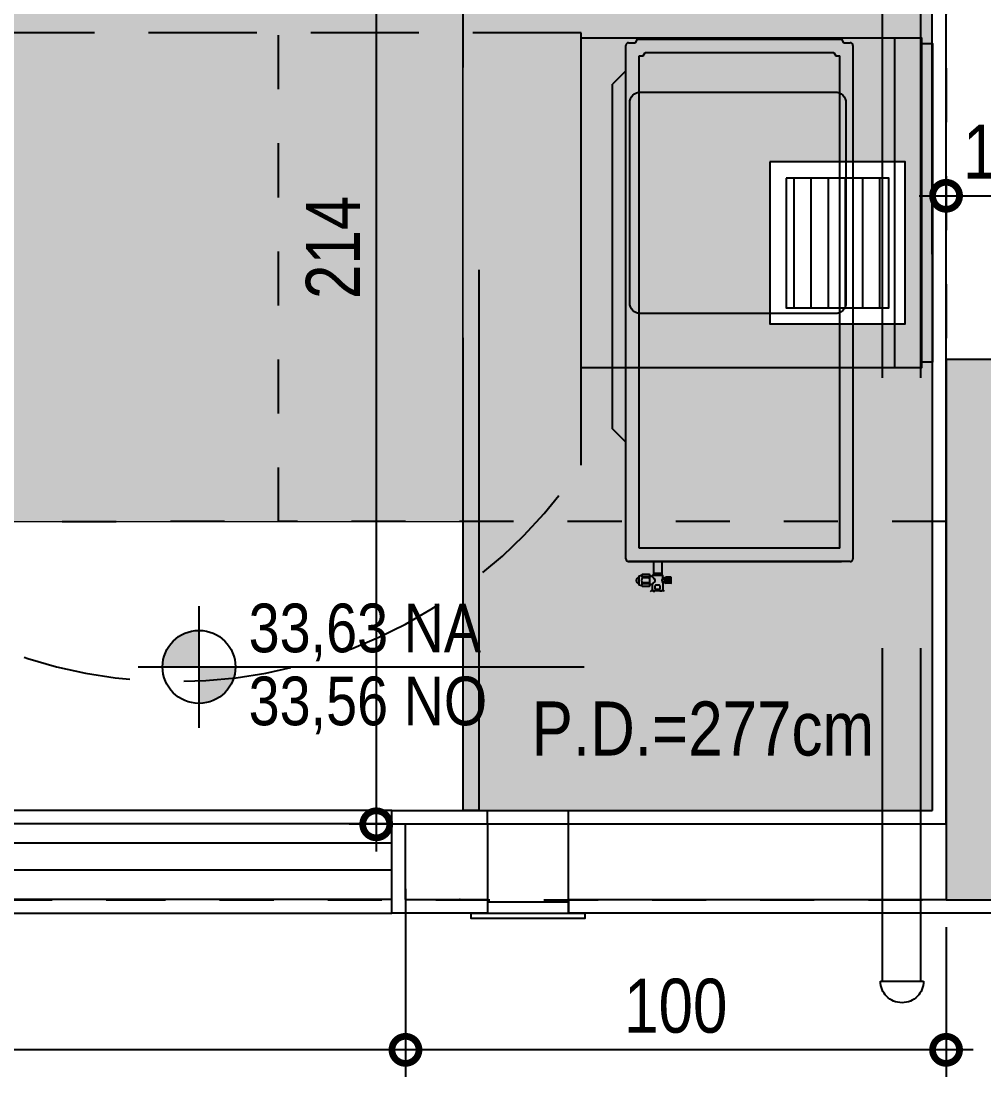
# Model space of a CAD drawing. Header units: metres. Extents: x -23 to 570, y -54 to 184.
# Drawn here: x -12.141 to -10.36, y -53.327 to -51.374 of the extents above; entities that cross this region are included whole.
import ezdxf
from ezdxf.enums import TextEntityAlignment as Align
from ezdxf.xclip import XClip

# ---------------------------------------------------------------- set-up
doc = ezdxf.new("R2010")
doc.units = ezdxf.units.M
doc.header["$XCLIPFRAME"] = 0
doc.header["$PDMODE"] = 35
for name, pattern in [('DASHEDX2', [1.5, 1, -0.5]), ('PUC$0$DASHEDX2', [1.5, 1, -0.5]), ('PUC$0$HIDDEN', [0.375, 0.25, -0.125])]:
    doc.linetypes.add(name, pattern=pattern)
for name, color, linetype in [('1', 232, 'DASHEDX2'), ('4', 2, 'Continuous'), ('ARQ-DIM', 2, 'Continuous'), ('ARQ-SIM', 1, 'Continuous'), ('ARQ-TXT', 2, 'Continuous'), ('PUC$0$ARQ-ALV ACAB', 4, 'Continuous'), ('PUC$0$ARQ-ALV OSSO', 5, 'Continuous'), ('PUC$0$ARQ-AUX', 7, 'Continuous'), ('PUC$0$ARQ-AUX1', 1, 'Continuous'), ('PUC$0$ARQ-AUX2', 2, 'Continuous'), ('PUC$0$ARQ-CAX', 1, 'Continuous'), ('PUC$0$ARQ-ENCH', 1, 'Continuous'), ('PUC$0$ARQ-MOB', 7, 'Continuous'), ('PUC$0$ARQ-PRJ', 7, 'PUC$0$DASHEDX2'), ('PUC$0$MAUROAMARELO', 162, 'Continuous'), ('PUC$0$MAUROVERDE', 3, 'Continuous')]:
    doc.layers.add(name, color=color, linetype=linetype)
doc.layers.add('PUC$0$ARQ-FORRO', color=9, linetype='Continuous', lineweight=5)
doc.styles.add('Adesa', font='ARIALN.TTF')
doc.dimstyles.new('ADESA 1-0050', dxfattribs={"dimtxt": 0.1, "dimasz": 0.1, "dimexe": 0.05, "dimexo": 0.05, "dimgap": 0.03, "dimtad": 1, "dimdec": 1, "dimlfac": 100, "dimzin": 12, "dimtxsty": 'Adesa', "dimblk": 'DOTSMALL', "dimcen": 1, "dimdle": 0.05, "dimclrd": 1, "dimclre": 1, "dimclrt": 256, "dimazin": 3, "dimtm": 1e-09, "dimtfac": 1, "dimtdec": 1, "dimtmove": 1, "dimatfit": 0, "dimldrblk": 'DOTSMALL', "dimfxl": 0.8, "dimtvp": 2, "dimtolj": 1, "dimtzin": 0, "dimarcsym": 0})

# ---------------------------------------------------------------- blocks, each defined once
blk = doc.blocks.new('_DotSmall')
at = {"color": 0, "linetype": 'ByBlock', "const_width": 0.5}
blk.add_lwpolyline([(-0.0625, 0, 1), (0.0625, 0, 1)], format="xyb", close=True, dxfattribs=at)
blk = doc.blocks.new('*D717')
at = {"layer": 'ARQ-DIM', "color": 1, "lineweight": -2, "transparency": 16777216}
for p, q in [((-11.43, -52.9792), (-11.43, -53.3273)), ((-10.43, -53.05), (-10.43, -53.3273)), ((-10.38, -53.2773), (-11.48, -53.2773))]:
    blk.add_line(p, q, dxfattribs=at)
at = {"layer": 'Defpoints', "color": 0, "transparency": 16777216}
for p in [(-11.43, -52.9292, 0), (-10.43, -53, 0), (-11.43, -53.2773)]:
    blk.add_point(p, dxfattribs=at)
at = {"layer": 'ARQ-DIM', "color": 1, "lineweight": -2, "transparency": 16777216, "xscale": 0.1, "yscale": 0.1, "zscale": 0.1, "rotation": 180}
blk.add_blockref('_DotSmall', (-11.43, -53.2773), dxfattribs=at)
at = {"layer": 'ARQ-DIM', "color": 1, "lineweight": -2, "transparency": 16777216, "xscale": 0.1, "yscale": 0.1, "zscale": 0.1}
blk.add_blockref('_DotSmall', (-10.43, -53.2773), dxfattribs=at)
at = {"layer": 'ARQ-DIM', "transparency": 16777216, "insert": (-10.93, -53.1963), "char_height": 0.1, "attachment_point": 5, "style": 'Adesa'}
blk.add_mtext('\\A1;100', dxfattribs=at)
blk = doc.blocks.new('*D718')
at = {"layer": 'ARQ-DIM', "color": 1, "lineweight": -2, "transparency": 16777216}
for p, q in [((-11.43, -52.9792), (-11.43, -53.3273)), ((-15.48, -53.05), (-15.48, -53.3273)), ((-11.38, -53.2773), (-15.53, -53.2773))]:
    blk.add_line(p, q, dxfattribs=at)
at = {"layer": 'Defpoints', "color": 0, "transparency": 16777216}
for p in [(-11.43, -52.9292, 0), (-15.48, -53), (-15.48, -53.2773)]:
    blk.add_point(p, dxfattribs=at)
at = {"layer": 'ARQ-DIM', "color": 1, "lineweight": -2, "transparency": 16777216, "xscale": 0.1, "yscale": 0.1, "zscale": 0.1, "rotation": 180}
blk.add_blockref('_DotSmall', (-15.48, -53.2773), dxfattribs=at)
at = {"layer": 'ARQ-DIM', "color": 1, "lineweight": -2, "transparency": 16777216, "xscale": 0.1, "yscale": 0.1, "zscale": 0.1}
blk.add_blockref('_DotSmall', (-11.43, -53.2773), dxfattribs=at)
at = {"layer": 'ARQ-DIM', "transparency": 16777216, "insert": (-13.455, -53.1963), "char_height": 0.1, "attachment_point": 5, "style": 'Adesa'}
blk.add_mtext('\\A1;405', dxfattribs=at)
blk = doc.blocks.new('*D720')
at = {"layer": 'ARQ-DIM', "color": 1, "lineweight": -2, "transparency": 16777216}
for p, q in [((-10.48, -51.6971), (-10.19, -51.6971)), ((-10.43, -51.747), (-10.43, -51.7471)), ((-10.24, -51.747), (-10.24, -51.7471))]:
    blk.add_line(p, q, dxfattribs=at)
at = {"layer": 'Defpoints', "color": 0, "transparency": 16777216}
for p in [(-10.43, -51.697, 0), (-10.24, -51.697, 0), (-10.24, -51.6971)]:
    blk.add_point(p, dxfattribs=at)
at = {"layer": 'ARQ-DIM', "color": 1, "lineweight": -2, "transparency": 16777216, "xscale": 0.1, "yscale": 0.1, "zscale": 0.1, "rotation": 180}
blk.add_blockref('_DotSmall', (-10.43, -51.6971), dxfattribs=at)
at = {"layer": 'ARQ-DIM', "color": 1, "lineweight": -2, "transparency": 16777216, "xscale": 0.1, "yscale": 0.1, "zscale": 0.1}
blk.add_blockref('_DotSmall', (-10.24, -51.6971), dxfattribs=at)
at = {"layer": 'ARQ-DIM', "transparency": 16777216, "insert": (-10.335, -51.616), "char_height": 0.1, "attachment_point": 5, "style": 'Adesa'}
blk.add_mtext('\\A1;19', dxfattribs=at)
blk = doc.blocks.new('*D554')
at = {"layer": 'ARQ-DIM', "color": 1, "lineweight": -2, "transparency": 16777216}
for p, q in [((-11.4841, -50.675), (-11.4841, -52.91)), ((-11.1703, -50.725), (-11.5341, -50.725)), ((-10.988, -52.86), (-11.5341, -52.86))]:
    blk.add_line(p, q, dxfattribs=at)
at = {"layer": 'Defpoints', "color": 0, "transparency": 16777216}
for p in [(-11.1203, -50.725, 0), (-11.4841, -52.86), (-10.938, -52.86, 0)]:
    blk.add_point(p, dxfattribs=at)
at = {"layer": 'ARQ-DIM', "color": 1, "lineweight": -2, "transparency": 16777216, "xscale": 0.1, "yscale": 0.1, "zscale": 0.1}
for p, rotation in [((-11.4841, -50.725), 90), ((-11.4841, -52.86), 270)]:
    blk.add_blockref('_DotSmall', p, dxfattribs=dict(at, rotation=rotation))
at = {"layer": 'ARQ-DIM', "transparency": 16777216, "insert": (-11.5643, -51.7925), "char_height": 0.1, "attachment_point": 5, "rotation": 90, "style": 'Adesa'}
blk.add_mtext('\\A1;214', dxfattribs=at)
blk = doc.blocks.new('NipAcOs')
at = {"layer": 'ARQ-SIM'}
h = blk.add_hatch(color=256, dxfattribs=at)
h.dxf.hatch_style = 1
h.paths.add_polyline_path([(0, 0.15, 0.414214), (-0.15, 0), (0, 0)])
h.paths.add_polyline_path([(0.15, 0), (0, 0), (0, -0.15, 0.414214)])
for p, q in [((0, -0.25), (0, 0.25)), ((-0.25, 0), (0.15, 0)), ((0.15, 0), (1.5834, 0))]:
    blk.add_line(p, q, dxfattribs=at)
blk.add_circle((0, 0), 0.15, dxfattribs=at)
at = {"style": 'Adesa'}
for p in [(0.204, 0.06), (0.204, -0.24)]:
    blk.add_attdef('000,00', p, '', height=0.2, dxfattribs=at)
blk = doc.blocks.new('PUC$0$A$C7cb482e1')
at = {"layer": 'PUC$0$ARQ-PRJ'}
for p, q in [((-0.1098, -0.2708, 0), (-0.1098, 1.8451, 0)), ((-0.0389, -0.2708, 0), (-0.0389, 1.8451, 0))]:
    blk.add_line(p, q, dxfattribs=at)
at = {"layer": 'PUC$0$ARQ-PRJ', "elevation": 0}
for points in [[(-0.1133, 1.8451), (-0.0333, 1.8451)], [(-0.1571, -0.4064), (-0.0171, -0.4064), (-0.0171, -0.1264), (-0.1571, -0.1264), (-0.1571, -0.4064)]]:
    blk.add_lwpolyline(points, dxfattribs=at)
at = {"layer": 'PUC$0$ARQ-PRJ'}
for centre, radius, start, end in [((-0.0733, 1.8451, 0), 0.04, 360, 180), ((-0.0743, -0.2651, 0), 0.0359, 189.055, 350.945)]:
    blk.add_arc(centre, radius, start, end, dxfattribs=at)
blk = doc.blocks.new('PUC$0$pl cx vent')
at = {"layer": 'PUC$0$ARQ-CAX'}
h = blk.add_hatch(dxfattribs=at)
h.set_pattern_fill('LINE', color=255, scale=0.01, angle=90)
h.set_pattern_definition([(90, (10.529542, -8.815224), (-0.03175, 2e-18), [])])
h.paths.add_polyline_path([(-0.22, -0.27), (-0.22, -0.03), (-0.03, -0.03), (-0.03, -0.27)])
for points in [[(-0.25, -0.3), (-0.25, 0), (0, 0), (0, -0.3)], [(-0.22, -0.27), (-0.22, -0.03), (-0.03, -0.03), (-0.03, -0.27)]]:
    blk.add_lwpolyline(points, close=True, dxfattribs=at)
blk = doc.blocks.new('PUC$0$pl apto tipo 1 puc')
at = {"layer": 'PUC$0$ARQ-ALV ACAB'}
for p, q in [((-30.7983, 3.0244, 0), (-26.7983, 3.0243, 0)), ((-26.7983, 2.8343, 0), (-30.7983, 2.8344, 0))]:
    blk.add_line(p, q, dxfattribs=at)
at = {"layer": 'PUC$0$ARQ-ALV ACAB', "elevation": 0}
for points in [[(-26.6216, 3.0243), (-26.7333, 3.0243), (-26.7983, 3.0243), (-26.7983, 2.8343)], [(-26.6216, 2.9993), (-26.6216, 3.0243)], [(-25.3812, 3.0243), (-26.4716, 3.0243)], [(-26.4716, 2.9993), (-26.4716, 3.0243)], [(-26.6216, 2.8593), (-26.6216, 2.8343)], [(-26.4716, 2.8593), (-26.4716, 2.8343)], [(-26.7983, 2.8343), (-26.6216, 2.8343)], [(-26.4716, 2.8343), (-26.4716, 2.8343)], [(-26.4716, 2.8343), (-25.7991, 2.8343)], [(-25.7983, 2.8343), (-25.7986, 0.7758)]]:
    blk.add_lwpolyline(points, dxfattribs=at)
at = {"layer": 'PUC$0$ARQ-ALV OSSO', "elevation": 0}
for points in [[(-26.7733, 2.9993), (-26.6216, 2.9993)], [(-26.7733, 2.9993), (-26.7733, 2.8593), (-26.6216, 2.8593)], [(-26.6216, 2.8593), (-26.6216, 2.9993)], [(-26.4716, 2.9993), (-26.4716, 2.8593)], [(-26.4716, 2.9993), (-25.7715, 2.9993)], [(-26.4716, 2.8593), (-25.7733, 2.8593)], [(-25.7733, 2.8593), (-25.7733, -1.49)]]:
    blk.add_lwpolyline(points, dxfattribs=at)
at = {"layer": 'PUC$0$ARQ-AUX', "elevation": 0}
for points in [[(-26.7983, 2.9993), (-30.7983, 2.9993)], [(-26.7983, 2.8593), (-30.7983, 2.8593)], [(-26.6216, 2.8343), (-26.4716, 2.8343)]]:
    blk.add_lwpolyline(points, dxfattribs=at)
at = {"layer": 'PUC$0$ARQ-AUX1'}
blk.add_lwpolyline([(-26.6718, 2.9993), (-26.6733, 2.9993)], dxfattribs=at)
at = {"layer": 'PUC$0$ARQ-AUX2', "elevation": 0}
for points in [[(-30.7983, 2.9445), (-26.7983, 2.9443)], [(-30.7983, 2.8945), (-26.7983, 2.8943)]]:
    blk.add_lwpolyline(points, dxfattribs=at)
at = {"layer": 'PUC$0$ARQ-CAX', "elevation": 0}
for points in [[(-26.6516, 3.0243), (-26.4416, 3.0243), (-26.4416, 3.0343), (-26.6516, 3.0343)], [(-26.6216, 3.0243), (-26.4716, 3.0243), (-26.4716, 3.0043), (-26.6216, 3.0043)]]:
    blk.add_lwpolyline(points, close=True, dxfattribs=at)
at = {"layer": 'PUC$0$ARQ-PRJ', "elevation": 0}
blk.add_lwpolyline([(-26.6669, 2.8341), (-26.6369, 2.8341), (-26.637, 0.46), (-26.667, 0.46)], close=True, dxfattribs=at)
blk.add_blockref('PUC$0$A$C7cb482e1', (-25.7814, 1.305, 0))
at = {"layer": 'PUC$0$ARQ-CAX'}
blk.add_blockref('PUC$0$pl cx vent', (-25.8491, 1.9343, 0), dxfattribs=at)
blk = doc.blocks.new('PUC$0$MAQ-LAVAR-ROUPA')
blk.add_lwpolyline([(0, 0.65), (0.61, 0.65), (0.61, 0.02), (0, 0.02)], close=True)
blk.add_lwpolyline([(0.1, 0.18), (0.1, 0.54, -0.414214), (0.12, 0.56), (0.49, 0.56, -0.414214), (0.51, 0.54), (0.51, 0.18, -0.414214), (0.49, 0.16), (0.12, 0.16, -0.414214)], format="xyb", close=True)
for points in [[(0.61, 0.07), (0, 0.07)], [(0.6, 0.02), (0.6, 0), (0.01, 0), (0.01, 0.02)], [(0.01, 0), (0.6, 0)]]:
    blk.add_lwpolyline(points)
blk = doc.blocks.new('PUC$0$layout pcd puc 1')
at = {"layer": 'PUC$0$ARQ-MOB', "rotation": 90}
blk.add_blockref('PUC$0$MAQ-LAVAR-ROUPA', (10.5698, 0.5598), dxfattribs=at)
blk = doc.blocks.new('PUC$0$pl forro pcd 1')
at = {"layer": 'PUC$0$ARQ-FORRO'}
h = blk.add_hatch(color=256, dxfattribs=at)
h.dxf.hatch_style = 1
h.paths.add_polyline_path([(6.275, -3.175), (6.08, -3.175), (6.08, -2.2708), (6.275, -2.2708)])
h.paths.add_polyline_path([(8.7761, -3.175), (6.625, -3.175), (6.625, -2.2708), (8.7761, -2.2708)])
h.paths.add_polyline_path([(9.7011, -1.335), (8.7761, -1.335), (8.7761, -3.175), (9.7011, -3.175)])
h.paths.add_polyline_path([(9.7011, -1.335), (9.7011, -3.7093), (10.5699, -3.7093), (10.5696, -1.6508), (9.8796, -1.6508), (9.8796, -1.335)])
h.paths.add_polyline_path([(10.269, -2.5093), (10.519, -2.5093), (10.519, -2.8093), (10.269, -2.8093)], flags=16)
at = {"layer": 'PUC$0$ARQ-FORRO', "elevation": 0}
for points in [[(9.7011, -1.335), (8.7761, -1.335), (8.7761, -3.175), (9.7011, -3.175)], [(9.7011, -1.335), (9.7011, -3.7093), (10.5699, -3.7093), (10.5696, -1.6508), (9.8796, -1.6508), (9.8796, -1.335)], [(10.269, -2.5093), (10.519, -2.5093), (10.519, -2.8093), (10.269, -2.8093)], [(10.269, -2.5093), (10.519, -2.5093), (10.519, -2.8093), (10.269, -2.8093)]]:
    blk.add_lwpolyline(points, close=True, dxfattribs=at)
blk = doc.blocks.new('PUC$0$CDS1')
at = {"layer": 'PUC$0$MAUROAMARELO'}
for p, q in [((8267.2956, 3268.3306, 0), (8267.3083, 3268.3306, 0)), ((8267.3083, 3268.3306, 0), (8267.3119, 3268.3368, 0)), ((8267.3119, 3268.3368, 0), (8267.6893, 3268.3368, 0)), ((8267.6893, 3268.3368, 0), (8267.6929, 3268.3306, 0)), ((8267.6929, 3268.3306, 0), (8267.7056, 3268.3306, 0)), ((8267.2906, 3267.3756, 0), (8267.2906, 3268.3256, 0)), ((8267.3224, 3268.3061, 0), (8267.326, 3268.3123, 0)), ((8267.326, 3268.3123, 0), (8267.6752, 3268.3123, 0)), ((8267.6752, 3268.3123, 0), (8267.6788, 3268.3061, 0)), ((8267.7106, 3268.3256, 0), (8267.7106, 3267.3756, 0)), ((8267.3151, 3267.3951, 0), (8267.3151, 3268.3061, 0)), ((8267.3151, 3268.3061, 0), (8267.3224, 3268.3061, 0)), ((8267.6788, 3268.3061, 0), (8267.6861, 3268.3061, 0)), ((8267.6861, 3267.3951, 0), (8267.6861, 3268.3061, 0)), ((8267.2906, 3268.2786, 0), (8267.2656, 3268.2536, 0)), ((8267.2656, 3267.6163, 0), (8267.2656, 3268.2536, 0)), ((8267.2906, 3267.5913, 0), (8267.2656, 3267.6163, 0)), ((8267.6861, 3267.3951, 0), (8267.3151, 3267.3951, 0)), ((8267.7056, 3267.3706, 0), (8267.2956, 3267.3706, 0)), ((8267.2956, 3267.3706, 0), (8267.6893, 3267.3706, 0)), ((8267.3416, 3267.3706, 0), (8267.3416, 3267.3487, 0)), ((8267.3568, 3267.3706, 0), (8267.3568, 3267.3487, 0)), ((8267.3149, 3267.3269, 0), (8267.3149, 3267.3443, 0)), ((8267.3338, 3267.3467, 0), (8267.3208, 3267.3467, 0)), ((8267.3338, 3267.342, 0), (8267.3208, 3267.342, 0)), ((8267.3208, 3267.342, 0), (8267.3208, 3267.3402, 0)), ((8267.3338, 3267.342, 0), (8267.3208, 3267.342, 0)), ((8267.3208, 3267.342, 0), (8267.3208, 3267.3402, 0)), ((8267.3338, 3267.3402, 0), (8267.3208, 3267.3402, 0)), ((8267.3338, 3267.3402, 0), (8267.3208, 3267.3402, 0)), ((8267.3208, 3267.3292, 0), (8267.3208, 3267.331, 0)), ((8267.3338, 3267.331, 0), (8267.3208, 3267.331, 0)), ((8267.3351, 3267.3457, 0), (8267.3338, 3267.3467, 0)), ((8267.3338, 3267.342, 0), (8267.3338, 3267.3402, 0)), ((8267.3338, 3267.342, 0), (8267.3338, 3267.3402, 0)), ((8267.3338, 3267.3292, 0), (8267.3338, 3267.331, 0)), ((8267.3351, 3267.3254, 0), (8267.3351, 3267.3457, 0)), ((8267.3389, 3267.3432, 0), (8267.3351, 3267.3432, 0)), ((8267.3389, 3267.3435, 0), (8267.3389, 3267.3437, 0)), ((8267.3389, 3267.3432, 0), (8267.3389, 3267.3436, 0)), ((8267.3579, 3267.3448, 0), (8267.34, 3267.3448, 0)), ((8267.3569, 3267.3487, 0), (8267.3415, 3267.3487, 0)), ((8267.3415, 3267.3487, 0), (8267.3415, 3267.3448, 0)), ((8267.3569, 3267.3487, 0), (8267.3569, 3267.3448, 0)), ((8267.3589, 3267.3402, 0), (8267.3589, 3267.3437, 0)), ((8267.362, 3267.3402, 0), (8267.3589, 3267.3402, 0)), ((8267.362, 3267.3315, 0), (8267.3589, 3267.3315, 0)), ((8267.3589, 3267.3315, 0), (8267.3589, 3267.3167, 0)), ((8267.362, 3267.3315, 0), (8267.362, 3267.3402, 0)), ((8267.3636, 3267.3397, 0), (8267.362, 3267.3397, 0)), ((8267.3636, 3267.3321, 0), (8267.362, 3267.3321, 0)), ((8267.3636, 3267.3313, 0), (8267.3636, 3267.3404, 0)), ((8267.3735, 3267.3415, 0), (8267.3646, 3267.3415, 0)), ((8267.3667, 3267.3303, 0), (8267.3667, 3267.3415, 0)), ((8267.3733, 3267.3408, 0), (8267.3667, 3267.3408, 0)), ((8267.3733, 3267.3401, 0), (8267.3667, 3267.3401, 0)), ((8267.3733, 3267.3393, 0), (8267.3667, 3267.3393, 0)), ((8267.3733, 3267.3386, 0), (8267.3667, 3267.3386, 0)), ((8267.3733, 3267.3379, 0), (8267.3667, 3267.3379, 0)), ((8267.3733, 3267.3372, 0), (8267.3667, 3267.3372, 0)), ((8267.3733, 3267.3372, 0), (8267.3667, 3267.3372, 0)), ((8267.3733, 3267.3365, 0), (8267.3667, 3267.3365, 0)), ((8267.3733, 3267.3359, 0), (8267.3667, 3267.3359, 0)), ((8267.3733, 3267.3353, 0), (8267.3667, 3267.3353, 0)), ((8267.3733, 3267.3345, 0), (8267.3667, 3267.3345, 0)), ((8267.3733, 3267.3345, 0), (8267.3667, 3267.3345, 0)), ((8267.3733, 3267.3338, 0), (8267.3667, 3267.3338, 0)), ((8267.3733, 3267.3331, 0), (8267.3667, 3267.3331, 0)), ((8267.3733, 3267.3324, 0), (8267.3667, 3267.3324, 0)), ((8267.3733, 3267.3317, 0), (8267.3667, 3267.3317, 0)), ((8267.3733, 3267.331, 0), (8267.3667, 3267.331, 0)), ((8267.3733, 3267.3303, 0), (8267.3733, 3267.3415, 0)), ((8267.3746, 3267.3313, 0), (8267.3746, 3267.3404, 0)), ((8267.3338, 3267.3292, 0), (8267.3208, 3267.3292, 0)), ((8267.3338, 3267.3244, 0), (8267.3208, 3267.3244, 0)), ((8267.3351, 3267.3254, 0), (8267.3338, 3267.3244, 0)), ((8267.3389, 3267.328, 0), (8267.3351, 3267.328, 0)), ((8267.336, 3267.3154, 0), (8267.3372, 3267.3167, 0)), ((8267.3606, 3267.3167, 0), (8267.3372, 3267.3167, 0)), ((8267.3389, 3267.328, 0), (8267.3389, 3267.3167, 0)), ((8267.3413, 3267.3157, 0), (8267.3438, 3267.3157, 0)), ((8267.3448, 3267.3199, 0), (8267.3448, 3267.3264, 0)), ((8267.3458, 3267.3275, 0), (8267.352, 3267.3275, 0)), ((8267.352, 3267.3188, 0), (8267.3458, 3267.3188, 0)), ((8267.3531, 3267.3264, 0), (8267.3531, 3267.3199, 0)), ((8267.3566, 3267.3157, 0), (8267.3541, 3267.3157, 0)), ((8267.3618, 3267.3154, 0), (8267.3606, 3267.3167, 0)), ((8267.3735, 3267.3303, 0), (8267.3646, 3267.3303, 0))]:
    blk.add_line(p, q, dxfattribs=at)
for centre, radius, start, end in [((8267.2956, 3268.3256, 0), 0.005, 90, 180), ((8267.7056, 3268.3256, 0), 0.005, 0, 90), ((8267.2956, 3267.3756, 0), 0.005, 180, 270), ((8267.3149, 3267.3356, 0), 0.00517, 90, 270), ((8267.3149, 3267.3531, 0), 0.00883, 270, 303.2043), ((8267.3222, 3267.3444, 0), 0.00279, 121.1036, 238.8964), ((8267.328, 3267.3356, 0), 0.00859, 147.4828, 212.5172), ((8267.3324, 3267.3444, 0), 0.00279, 301.1036, 58.8964), ((8267.3265, 3267.3356, 0), 0.00859, 327.4828, 32.5172), ((8267.34, 3267.3437, 0), 0.00108, 90, 180), ((8267.3669, 3267.3642, 0), 0.035, 216.8549, 229.9897), ((8267.3669, 3267.307, 0), 0.035, 130.0103, 143.1451), ((8267.3411, 3267.3356, 0), 0.00379, 331.5684, 28.4316), ((8267.3629, 3267.3359, 0), 0.00591, 132.4469, 227.5531), ((8267.3579, 3267.3437, 0), 0.00108, 0, 90), ((8267.3646, 3267.3404, 0), 0.00108, 90, 180), ((8267.3646, 3267.3313, 0), 0.00108, 180, 270), ((8267.3735, 3267.3404, 0), 0.00108, 0, 90), ((8267.3735, 3267.3313, 0), 0.00108, 270, 360), ((8267.3149, 3267.318, 0), 0.00883, 56.7957, 90), ((8267.3222, 3267.3268, 0), 0.00279, 121.1036, 238.8964), ((8267.3324, 3267.3268, 0), 0.00279, 301.1036, 58.8964), ((8267.3388, 3267.3131, 0), 0.00358, 46.1862, 140.5423), ((8267.3489, 3267.3021, 0), 0.0145, 69.2202, 110.7798), ((8267.3458, 3267.3264, 0), 0.00108, 90, 180), ((8267.3458, 3267.3199, 0), 0.00108, 180, 270), ((8267.352, 3267.3264, 0), 0.00108, 0, 90), ((8267.352, 3267.3199, 0), 0.00108, 270, 0), ((8267.3591, 3267.3131, 0), 0.00358, 39.4577, 133.8138)]:
    blk.add_arc(centre, radius, start, end, dxfattribs=at)
at = {"layer": 'PUC$0$MAUROVERDE', "linetype": 'PUC$0$HIDDEN'}
blk.add_arc((8267.7056, 3267.3756, 0), 0.005, 270, 0, dxfattribs=at)
blk = doc.blocks.new('PUC$0$A$C2e7cd6c0')
at = {"layer": 'PUC$0$MAUROAMARELO'}
blk.add_blockref('PUC$0$CDS1', (-8267.8828, -3266.8852, 0), dxfattribs=at)
blk = doc.blocks.new('PUC')
at = {"layer": 'PUC$0$ARQ-PRJ', "ltscale": 0.2}
blk.add_lwpolyline([(-11.1052, -52.1957), (-11.1052, -51.3957), (-12.6052, -51.3957), (-12.6052, -52.1957, 0.533333)], format="xyb", close=True, dxfattribs=at)
at = {"layer": 'PUC$0$ARQ-ALV OSSO', "xscale": -1, "rotation": 180}
blk.add_blockref('PUC$0$pl apto tipo 1 puc', (15.3432, -50), dxfattribs=at)
at = {"layer": 'PUC$0$ARQ-ENCH'}
blk.add_blockref('PUC$0$A$C2e7cd6c0', (-10.43, -52.8592, 0), dxfattribs=at)
at = {"layer": 'PUC$0$ARQ-FORRO'}
blk.add_blockref('PUC$0$pl forro pcd 1', (-21.0249, -49.125, 0), dxfattribs=at)
at = {"layer": 'PUC$0$ARQ-MOB'}
blk.add_blockref('PUC$0$layout pcd puc 1', (-21.025, -52.5749, 0), dxfattribs=at)
blk = doc.blocks.new('est-lo-07-6sb-r00')
at = {"layer": '4'}
h = blk.add_hatch(color=8, dxfattribs=at)
h.dxf.hatch_style = 1
h.paths.add_polyline_path([(213.004314, 592.98646), (232.004314, 592.98646), (232.004314, 743.98646), (213.004314, 743.98646)], flags=17)
h.paths.add_polyline_path([(517.003016, 942.98646), (353.003016, 942.98646), (353.003016, 923.986062), (498.003016, 923.986062), (498.003016, 465.008359), (498.003039, 465.008359), (498.003039, 450.008359), (498.003039, 395.98646), (517.003016, 395.98646)])
h.paths.add_polyline_path([(3672.003309, 253.001099), (3672.003309, 388.001099), (3637.003309, 388.001099), (3637.003309, 253.001099)])
h.paths.add_polyline_path([(3637.003309, 942.98646), (3637.003194, 872.98646), (3653.003309, 872.98646), (3653.003309, 599.001099), (3637.003309, 599.001099), (3637.003309, 539.001099), (3672.003309, 539.001099), (3672.003309, 942.98646)])
h.paths.add_polyline_path([(3672.003424, 102.001099), (3637.003309, 102.001099), (3637.003309, 42.001099), (3653.003307, 42.001099), (3653.003307, -229.998901), (3637.003309, -229.998901), (3637.003309, -299.998901), (3672.003424, -299.998901)])
h.paths.add_polyline_path([(3075.003309, -299.999844), (3110.003309, -299.999844), (3110.003309, -199.999844), (3075.003309, -199.999844)])
h.paths.add_polyline_path([(3075.003309, 270.500177), (3110.003309, 270.500177), (3110.003309, 370.500177), (3075.003309, 370.500177)])
h.paths.add_polyline_path([(520.003309, 942.98646), (520.003309, 395.98646), (555.003309, 395.98646), (555.003309, 451.98646), (539.003309, 451.98646), (539.003309, 872.98646), (555.003309, 872.98646), (555.003309, 942.98646)])
h.paths.add_polyline_path([(-2102.995138, 253.000177), (-2102.995138, 388.000177), (-2137.995138, 388.000177), (-2137.995138, 253.000177)])
h.paths.add_polyline_path([(-2137.995138, 101.999935), (-2137.995138, -299.999844), (-2102.995138, -299.999844), (-2102.995138, -229.999844), (-2118.995138, -229.999844), (-2118.995138, 41.999935), (-2102.995138, 41.999935), (-2102.995138, 101.999935)])
h.paths.add_polyline_path([(-2137.995141, 942.98646), (-2137.995141, 538.988972), (-2102.995141, 538.988972), (-2102.995141, 598.988972), (-2118.995141, 598.988972), (-2118.995141, 872.98646), (-2102.995141, 872.98646), (-2102.995141, 942.98646)])
h.paths.add_polyline_path([(520.003309, 245.003526), (520.003309, -299.999844), (555.003309, -299.999844), (555.003309, -229.999844), (539.003309, -229.999844), (539.003309, 185.003526), (555.003309, 185.003526), (555.003309, 245.003526)])
h.paths.add_polyline_path([(-34.995574, 942.98646), (-34.995574, 872.98646), (-18.995574, 872.98646), (-18.995574, 455.98646), (-34.995574, 455.98646), (-34.995574, 395.98646), (232.004426, 395.98646), (232.004426, 481.98646), (213.004426, 481.98646), (213.004426, 414.98646), (0.004426, 414.98646), (0.004426, 923.98646), (213.004426, 923.98646), (213.004426, 854.98646), (232.004426, 854.98646), (232.004426, 923.98646), (252.004426, 923.98646), (252.004426, 942.98646)])
h.paths.add_polyline_path([(3075.003309, 842.98646), (3110.003309, 842.98646), (3110.003309, 942.98646), (3075.003309, 942.98646)])
h.paths.add_polyline_path([(2530.003309, -299.999844), (2570.003309, -299.999844), (2570.003309, -199.999844), (2530.003309, -199.999844)])
h.paths.add_polyline_path([(2530.003309, 145.003526), (2570.003309, 145.003526), (2570.003309, 245.003526), (2530.003309, 245.003526)])
h.paths.add_polyline_path([(2530.003309, 395.98646), (2570.003309, 395.98646), (2570.003309, 495.98646), (2530.003309, 495.98646)])
h.paths.add_polyline_path([(2530.003309, 842.98646), (2570.003309, 842.98646), (2570.003309, 942.98646), (2530.003309, 942.98646)])
h.paths.add_polyline_path([(1995.003309, -299.999844), (2030.003309, -299.999844), (2030.003309, -199.999844), (1995.003309, -199.999844)])
h.paths.add_polyline_path([(1995.003309, 145.003526), (2030.003309, 145.003526), (2030.003309, 245.003526), (1995.003309, 245.003526)])
h.paths.add_polyline_path([(1995.003309, 395.98646), (2030.003309, 395.98646), (2030.003309, 495.98646), (1995.003309, 495.98646)])
h.paths.add_polyline_path([(1995.003309, 842.98646), (2030.003309, 842.98646), (2030.003309, 942.98646), (1995.003309, 942.98646)])
h.paths.add_polyline_path([(1460.003309, -299.999844), (1495.003309, -299.999844), (1495.003309, -199.999844), (1460.003309, -199.999844)])
h.paths.add_polyline_path([(1460.003309, 145.003526), (1495.003309, 145.003526), (1495.003309, 245.003526), (1460.003309, 245.003526)])
h.paths.add_polyline_path([(1460.176641, 395.98646), (1495.176641, 395.98646), (1495.176641, 495.98646), (1460.176641, 495.98646)])
h.paths.add_polyline_path([(1460.003309, 842.98646), (1495.003309, 842.98646), (1495.003309, 942.98646), (1460.003309, 942.98646)])
h.paths.add_polyline_path([(925.003309, -299.999844), (960.003309, -299.999844), (960.003309, -199.999844), (925.003309, -199.999844)])
h.paths.add_polyline_path([(925.003309, 145.003526), (960.003309, 145.003526), (960.003309, 245.003526), (925.003309, 245.003526)])
h.paths.add_polyline_path([(925.003309, 395.98646), (960.003309, 395.98646), (960.003309, 495.98646), (925.003309, 495.98646)])
h.paths.add_polyline_path([(925.003309, 842.98646), (960.003309, 842.98646), (960.003309, 942.98646), (925.003309, 942.98646)])
h.paths.add_polyline_path([(-1582.999721, -299.999844), (-1547.999721, -299.999844), (-1547.999721, -199.999844), (-1582.999721, -199.999844)])
h.paths.add_polyline_path([(-500.999721, -299.999844), (-465.999721, -299.999844), (-465.999721, -199.999844), (-500.999721, -199.999844)])
h.paths.add_polyline_path([(-1042.999721, -299.999844), (-1002.999721, -299.999844), (-1002.999721, -199.999844), (-1042.999721, -199.999844)])
h.paths.add_polyline_path([(-500.999721, 145.003526), (-465.999721, 145.003526), (-465.999721, 245.003526), (-500.999721, 245.003526)])
h.paths.add_polyline_path([(-1042.999721, 145.003526), (-1002.999721, 145.003526), (-1002.999721, 245.003526), (-1042.999721, 245.003526)])
h.paths.add_polyline_path([(-500.999721, 395.98646), (-465.999721, 395.98646), (-465.999721, 495.98646), (-500.999721, 495.98646)])
h.paths.add_polyline_path([(-1042.999721, 395.98646), (-1002.999721, 395.98646), (-1002.999721, 495.98646), (-1042.999721, 495.98646)])
h.paths.add_polyline_path([(-1582.999721, 270.500177), (-1547.999721, 270.500177), (-1547.999721, 370.500177), (-1582.999721, 370.500177)])
h.paths.add_polyline_path([(-500.999721, 842.98646), (-465.999721, 842.98646), (-465.999721, 942.98646), (-500.999721, 942.98646)])
h.paths.add_polyline_path([(-1042.999721, 842.98646), (-1002.999721, 842.98646), (-1002.999721, 942.98646), (-1042.999721, 942.98646)])
h.paths.add_polyline_path([(-1582.999721, 842.98646), (-1547.999721, 842.98646), (-1547.999721, 942.98646), (-1582.999721, 942.98646)])
h.paths.add_polyline_path([(-35, 245.003526), (-35, 185.003526), (-19, 185.003526), (-19, -230), (-35, -230), (-35, -300), (517, -300), (517, 245), (498, 245), (498, -281), (0, -281), (0, -19), (255, -19), (255, 245.003526), (178.5, 245.003526), (178.5, 226.003526), (236, 226.003526), (236, 0), (0, 0), (0, 226.003526), (57.5, 226.003526), (57.5, 245.003526)])
at = {"layer": '1'}
blk.add_line((-1226.48613, -229.999844), (-1167.482003, -229.909089), dxfattribs=at)
for points in [[(-1042.999721, -66.073923), (-1042.999721, -199.999844)], [(-1166.48613, -229.999844), (-1166.48613, -115.575305)], [(-1042.999721, -229.999844), (-1166.48613, -229.999844)], [(-1458.376438, -299.999844), (-1197.374736, -299.999844)], [(-1197.374736, -299.999844), (-1042.999721, -299.999844)]]:
    blk.add_lwpolyline(points, dxfattribs=at)
at = {"layer": '4', "linetype": 'Continuous'}
blk.add_lwpolyline([(-1042.999721, -299.999844), (-1002.999721, -299.999844), (-1002.999721, -199.999844), (-1042.999721, -199.999844), (-1042.999721, -299.999844)], dxfattribs=at)

msp = doc.modelspace()

# ---------------------------------------------------------------- block references
msp.add_blockref('PUC', (0, 0))
at = {"linetype": 'Continuous'}
ref = msp.add_blockref('est-lo-07-6sb-r00', (0, -50), dxfattribs=dict(at, xscale=0.01, yscale=0.01, zscale=0.01))
XClip(ref).set_block_clipping_path([(-2376.9387453747, -332.406408919), (3843.2300762764, 424.4148867243)])
at = {"layer": 'ARQ-SIM'}
ref = msp.add_blockref('NipAcOs', (-11.8119, -52.5687), dxfattribs=dict(at, xscale=0.45, yscale=0.45, zscale=0.45))
ref.add_attrib('000,00', '33,56 NO', (-11.7201, -52.6767), dxfattribs={"layer": '0', "color": 2, "height": 0.09, "style": 'Adesa'})
ref.add_attrib('000,00', '33,63 NA', (-11.7201, -52.5417), dxfattribs={"layer": '0', "color": 2, "height": 0.09, "style": 'Adesa'})

# ---------------------------------------------------------------- texts
at = {"layer": 'ARQ-TXT', "style": 'Adesa'}
msp.add_text('P.D.=277cm', height=0.1, dxfattribs=at).set_placement((-10.8799, -52.6827, 0), align=Align.MIDDLE)

# ---------------------------------------------------------------- dimensions: what is measured, and where the dimension line sits
at = {"layer": 'ARQ-DIM'}
for base, p1, p2, angle, picture, middle in [((-11.48413, -52.86001), (-11.12033, -50.72497, 0), (-10.938, -52.86001, 0), 270, '*D554', (-11.56433, -51.79249)), ((-15.48, -53.2773), (-11.43, -52.9292, 0), (-15.48, -53), 180, '*D718', (-13.455, -53.1963)), ((-11.43, -53.2773), (-10.43, -53, 0), (-11.43, -52.9292, 0), 180, '*D717', (-10.93, -53.1963))]:
    dim = msp.add_linear_dim(base=base, p1=p1, p2=p2, angle=angle, dimstyle='ADESA 1-0050', override={"dimdec": 0}, dxfattribs=at)
    dim.commit()
    dim.dimension.update_dxf_attribs({"geometry": picture, "text_midpoint": middle})
dim = msp.add_linear_dim(base=(-10.24, -51.6971, 0), p1=(-10.43, -51.697, 0), p2=(-10.24, -51.697, 0), dimstyle='ADESA 1-0050', dxfattribs=at)
dim.commit()
dim.dimension.update_dxf_attribs({"geometry": '*D720', "text_midpoint": (-10.335, -51.616, 0)})

doc.saveas('drawing.dxf')
